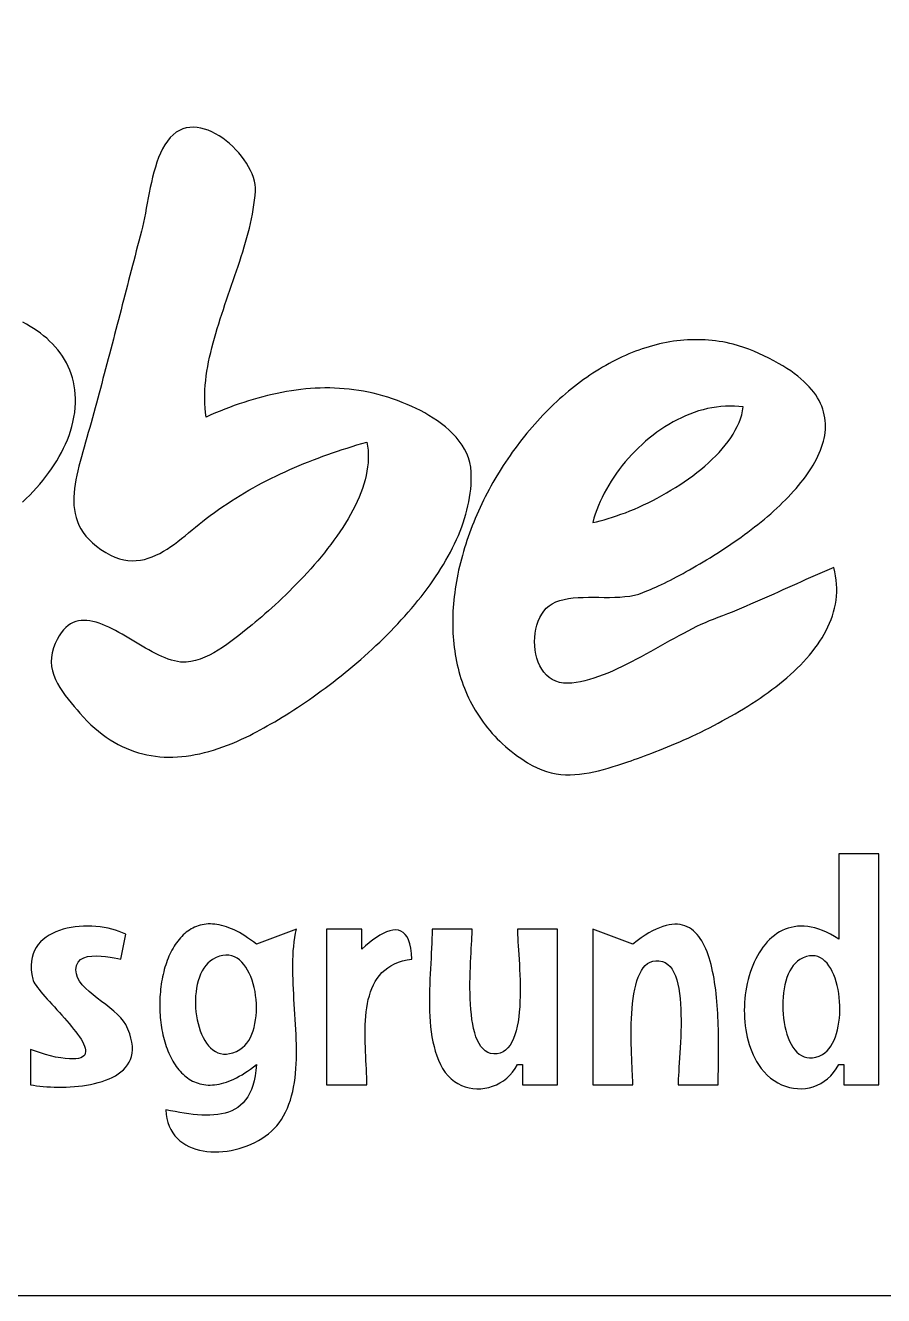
# Model space of a CAD drawing. Extents: x 0 to 822, y 0 to 506.
# Drawn here: x 460 to 630.9, y 0 to 253 of the extents above; entities that cross this region are included whole.
import ezdxf

# ---------------------------------------------------------------- set-up
doc = ezdxf.new("R2010")
doc.units = 0
doc.layers.add('C7', color=7, linetype='CONTINUOUS')

msp = doc.modelspace()

# ---------------------------------------------------------------- linework, layer by layer
at = {"layer": 'C7'}
for points in [[(0, 506), (0, 0), (822, 0), (822, 506), (0, 506)], [(505.807, 220), (505.8107, 220.6481), (505.7432, 221.3175), (505.6078, 222.0039), (505.4084, 222.703), (505.1483, 223.4105), (504.8312, 224.122), (504.4606, 224.8333), (504.0403, 225.5401), (503.5736, 226.238), (503.0642, 226.9228), (502.5158, 227.5901), (501.9317, 228.2357), (501.3158, 228.8552), (500.6714, 229.4443), (500.0022, 229.9988), (499.3119, 230.5143), (498.6038, 230.9865), (497.8817, 231.4111), (497.1492, 231.7839), (496.4097, 232.1004), (495.6669, 232.3565), (494.9243, 232.5477), (494.1856, 232.6699), (493.4543, 232.7186), (492.734, 232.6896), (492.0282, 232.5786), (491.3406, 232.3813), (490.6747, 232.0933), (490.0342, 231.7104), (489.4225, 231.2283), (488.8433, 230.6427), (488.2963, 229.9599), (487.796, 229.2149), (487.339, 228.4135), (486.9222, 227.562), (486.5424, 226.6661), (486.1964, 225.732), (485.881, 224.7656), (485.593, 223.773), (485.3293, 222.7602), (485.0866, 221.7331), (484.8618, 220.6978), (484.6516, 219.6602), (484.4529, 218.6264), (484.2625, 217.6024), (484.0772, 216.5942), (483.8938, 215.6077), (483.7092, 214.6491), (483.5201, 213.7242), (483.3233, 212.8392), (483.1157, 212), (482.8588, 211.0219), (482.6025, 210.0436), (482.3466, 209.0653), (482.0912, 208.0869), (481.8362, 207.1084), (481.5815, 206.1298), (481.3272, 205.1512), (481.0731, 204.1725), (480.8192, 203.1938), (480.5655, 202.215), (480.3119, 201.2362), (480.0584, 200.2574), (479.8049, 199.2787), (479.5514, 198.2999), (479.2978, 197.3212), (479.0441, 196.3425), (478.7903, 195.3638), (478.5362, 194.3852), (478.2819, 193.4067), (478.0273, 192.4283), (477.7724, 191.4499), (477.5171, 190.4717), (477.2614, 189.4936), (477.0051, 188.5156), (476.7484, 187.5378), (476.4911, 186.5601), (476.2332, 185.5825), (475.9746, 184.6052), (475.7153, 183.628), (475.4552, 182.651), (475.1944, 181.6742), (474.9327, 180.6977), (474.6701, 179.7213), (474.4066, 178.7452), (474.1421, 177.7694), (473.8766, 176.7938), (473.6099, 175.8185), (473.3422, 174.8435), (473.0733, 173.8688), (472.8032, 172.8943), (472.5319, 171.9202), (472.2592, 170.9465), (471.9852, 169.973), (471.7098, 169), (471.4385, 168.0428), (471.1728, 167.0944), (470.9164, 166.1552), (470.673, 165.2256), (470.4462, 164.3059), (470.2396, 163.3967), (470.057, 162.4982), (469.9019, 161.6109), (469.7781, 160.7352), (469.6892, 159.8715), (469.6388, 159.0202), (469.6307, 158.1817), (469.6684, 157.3563), (469.7557, 156.5445), (469.8963, 155.7468), (470.0936, 154.9634), (470.3516, 154.1948), (470.6737, 153.4414), (471.0636, 152.7036), (471.5251, 151.9818), (472.0617, 151.2763), (472.6772, 150.5877), (473.3752, 149.9163), (474.1593, 149.2624), (475.0332, 148.6266), (476.0007, 148.0092), (476.9236, 147.5021), (477.8274, 147.0949), (478.713, 146.7827), (479.5812, 146.5608), (480.4329, 146.4243), (481.2689, 146.3684), (482.0901, 146.3884), (482.8973, 146.4792), (483.6913, 146.6363), (484.4731, 146.8547), (485.2434, 147.1296), (486.0031, 147.4562), (486.753, 147.8298), (487.494, 148.2454), (488.227, 148.6984), (488.9528, 149.1837), (489.6722, 149.6968), (490.386, 150.2326), (491.0952, 150.7865), (491.8006, 151.3536), (492.503, 151.9291), (493.2033, 152.5081), (493.9022, 153.0859), (494.6008, 153.6577), (495.2997, 154.2185), (496, 154.7638), (496.8222, 155.3831), (497.6513, 155.9897), (498.487, 156.5839), (499.3292, 157.1657), (500.1779, 157.7353), (501.0328, 158.2929), (501.8939, 158.8387), (502.761, 159.3728), (503.634, 159.8955), (504.5128, 160.4067), (505.3973, 160.9069), (506.2873, 161.396), (507.1827, 161.8743), (508.0834, 162.342), (508.9893, 162.7991), (509.9002, 163.246), (510.816, 163.6827), (511.7366, 164.1094), (512.6619, 164.5263), (513.5917, 164.9335), (514.526, 165.3313), (515.4645, 165.7198), (516.4072, 166.0992), (517.354, 166.4695), (518.3046, 166.8311), (519.2591, 167.184), (520.2173, 167.5285), (521.179, 167.8647), (522.1441, 168.1928), (523.1126, 168.5129), (524.0842, 168.8252), (525.0588, 169.1299), (526.0364, 169.4271), (527.0169, 169.7171), (528, 170)], [(492, 126.1766), (491.4415, 126.163), (490.8696, 126.1998), (490.2851, 126.2836), (489.689, 126.4111), (489.0819, 126.5791), (488.4649, 126.7843), (487.8387, 127.0235), (487.2041, 127.2933), (486.5621, 127.5906), (485.9134, 127.912), (485.259, 128.2543), (484.5996, 128.6142), (483.9361, 128.9885), (483.2694, 129.3738), (482.6003, 129.767), (481.9296, 130.1647), (481.2582, 130.5637), (480.587, 130.9607), (479.9167, 131.3525), (479.2483, 131.7357), (478.5825, 132.1072), (477.9203, 132.4636), (477.2624, 132.8017), (476.6098, 133.1182), (475.9632, 133.4099), (475.3235, 133.6735), (474.6916, 133.9057), (474.0683, 134.1032), (473.4544, 134.2628), (472.8508, 134.3813), (472.2584, 134.4553), (471.6779, 134.4816), (471.1103, 134.4569), (470.5564, 134.3779), (470.017, 134.2415), (469.4929, 134.0443), (468.9851, 133.783), (468.4943, 133.4544), (468.0215, 133.0552), (467.5674, 132.5822), (467.1329, 132.0321), (466.7189, 131.4016), (466.3261, 130.6875), (465.9556, 129.8865), (465.608, 128.9953), (465.3329, 128.0493), (465.185, 127.1204), (465.1542, 126.2088), (465.2306, 125.3146), (465.4042, 124.4379), (465.665, 123.5791), (466.0029, 122.7382), (466.4081, 121.9153), (466.8705, 121.1107), (467.3801, 120.3246), (467.9269, 119.557), (468.501, 118.8082), (469.0924, 118.0783), (469.6911, 117.3675), (470.287, 116.6759), (470.8703, 116.0038), (471.5901, 115.1988), (472.3189, 114.4359), (473.0564, 113.7146), (473.8025, 113.0344), (474.557, 112.3948), (475.3198, 111.7952), (476.0906, 111.2353), (476.8692, 110.7144), (477.6556, 110.2321), (478.4496, 109.788), (479.251, 109.3814), (480.0595, 109.012), (480.8751, 108.6792), (481.6976, 108.3826), (482.5268, 108.1215), (483.3625, 107.8956), (484.2046, 107.7043), (485.0529, 107.5472), (485.9073, 107.4238), (486.7675, 107.3335), (487.6334, 107.2758), (488.5048, 107.2503), (489.3815, 107.2565), (490.2635, 107.2939), (491.1505, 107.362), (492.0423, 107.4602), (492.9388, 107.5881), (493.8398, 107.7453), (494.7451, 107.9311), (495.6546, 108.1451), (496.5681, 108.3869), (497.4855, 108.6559), (498.4065, 108.9516), (499.331, 109.2735), (500.2588, 109.6211), (501.1898, 109.994), (502.1237, 110.3916), (503.0605, 110.8135), (504, 111.2592), (504.672, 111.5905), (505.355, 111.9365), (506.0486, 112.297), (506.752, 112.6718), (507.4649, 113.0605), (508.1867, 113.463), (508.9168, 113.8792), (509.6547, 114.3087), (510.3999, 114.7514), (511.1519, 115.207), (511.91, 115.6754), (512.6738, 116.1563), (513.4427, 116.6495), (514.2162, 117.1548), (514.9937, 117.672), (515.7748, 118.2008), (516.5588, 118.7411), (517.3453, 119.2926), (518.1338, 119.8552), (518.9235, 120.4285), (519.7142, 121.0125), (520.5051, 121.6068), (521.2958, 122.2113), (522.0858, 122.8257), (522.8744, 123.4499), (523.6612, 124.0835), (524.4456, 124.7265), (525.2271, 125.3786), (526.0052, 126.0396), (526.7793, 126.7092), (527.5489, 127.3872), (528.3134, 128.0735), (529.0723, 128.7678), (529.8252, 129.4699), (530.5713, 130.1796), (531.3103, 130.8967), (532.0415, 131.621), (532.7644, 132.3521), (533.4786, 133.0901), (534.1834, 133.8345), (534.8784, 134.5852), (535.5629, 135.342), (536.2365, 136.1047), (536.8986, 136.8731), (537.5487, 137.6469), (538.1862, 138.4259), (538.8107, 139.21), (539.4215, 139.9988), (540.0181, 140.7923), (540.6001, 141.5901), (541.1669, 142.392), (541.7178, 143.1979), (542.2525, 144.0076), (542.7703, 144.8207), (543.2708, 145.6372), (543.7533, 146.4567), (544.2174, 147.2791), (544.6625, 148.1042), (545.0882, 148.9317), (545.4937, 149.7614), (545.8787, 150.5932), (546.2425, 151.4267), (546.5847, 152.2618), (546.9047, 153.0983), (547.2019, 153.936), (547.4759, 154.7746), (547.7261, 155.6139), (547.9519, 156.4538), (548.1529, 157.2939), (548.3284, 158.1341), (548.478, 158.9742), (548.6012, 159.8139), (548.6973, 160.6531), (548.7658, 161.4915), (548.8063, 162.3289), (548.8182, 163.1652), (548.8009, 164), (548.713, 164.9821), (548.5306, 165.9322), (548.2597, 166.8501), (547.9066, 167.7358), (547.4776, 168.5891), (546.9789, 169.41), (546.4168, 170.1984), (545.7976, 170.9542), (545.1274, 171.6774), (544.4126, 172.3678), (543.6593, 173.0254), (542.8738, 173.6501), (542.0625, 174.2419), (541.2314, 174.8006), (540.387, 175.3262), (539.5354, 175.8185), (538.6828, 176.2776), (537.8356, 176.7033), (537, 177.0956), (536.0347, 177.5194), (535.0695, 177.9153), (534.1044, 178.2838), (533.1395, 178.6252), (532.1747, 178.9399), (531.2101, 179.2283), (530.2458, 179.4908), (529.2817, 179.7278), (528.318, 179.9396), (527.3546, 180.1268), (526.3916, 180.2896), (525.429, 180.4285), (524.4669, 180.5438), (523.5053, 180.6359), (522.5442, 180.7053), (521.5837, 180.7524), (520.6238, 180.7774), (519.6645, 180.7809), (518.7059, 180.7631), (517.7481, 180.7246), (516.791, 180.6656), (515.8347, 180.5867), (514.8792, 180.4881), (513.9246, 180.3703), (512.9708, 180.2336), (512.0181, 180.0785), (511.0663, 179.9054), (510.1155, 179.7145), (509.1657, 179.5065), (508.2171, 179.2815), (507.2695, 179.0401), (506.3232, 178.7825), (505.378, 178.5093), (504.434, 178.2208), (503.4914, 177.9173), (502.55, 177.5993), (501.6099, 177.2672), (500.6713, 176.9214), (499.734, 176.5622), (498.7983, 176.1901), (497.8639, 175.8054), (496.9312, 175.4086), (496, 175), (495.8833, 175.8887), (495.7997, 176.783), (495.7478, 177.6826), (495.7264, 178.5873), (495.7342, 179.4968), (495.77, 180.411), (495.8324, 181.3297), (495.9203, 182.2525), (496.0324, 183.1792), (496.1674, 184.1097), (496.3241, 185.0437), (496.5011, 185.981), (496.6973, 186.9214), (496.9113, 187.8646), (497.1419, 188.8103), (497.3879, 189.7585), (497.6479, 190.7088), (497.9208, 191.661), (498.2052, 192.6149), (498.4999, 193.5703), (498.8036, 194.527), (499.1151, 195.4846), (499.4332, 196.4431), (499.7564, 197.4021), (500.0837, 198.3615), (500.4136, 199.3209), (500.745, 200.2803), (501.0767, 201.2393), (501.4072, 202.1978), (501.7354, 203.1554), (502.0601, 204.1121), (502.3799, 205.0675), (502.6935, 206.0214), (502.9998, 206.9736), (503.2975, 207.924), (503.5853, 208.8721), (503.8619, 209.8179), (504.1261, 210.7611), (504.3766, 211.7014), (504.6121, 212.6387), (504.8315, 213.5727), (505.0333, 214.5032), (505.2165, 215.43), (505.3796, 216.3528), (505.5215, 217.2715), (505.6409, 218.1857), (505.7365, 219.0952), (505.8071, 220)], [(459.4441, 158.0361), (460.1627, 158.7359), (460.8648, 159.4457), (461.5495, 160.1655), (462.2155, 160.8954), (462.8619, 161.6355), (463.4876, 162.3857), (464.0914, 163.1463), (464.6724, 163.9172), (465.2294, 164.6985), (465.7615, 165.4903), (466.2674, 166.2927), (466.7462, 167.1056), (467.1967, 167.9293), (467.6179, 168.7637), (468.0088, 169.609), (468.3682, 170.4651), (468.6951, 171.3322), (468.9883, 172.2103), (469.247, 173.0996), (469.4699, 174), (469.6671, 174.9738), (469.815, 175.9274), (469.9149, 176.8605), (469.9678, 177.7732), (469.9749, 178.6655), (469.9375, 179.5373), (469.8566, 180.3886), (469.7335, 181.2193), (469.5694, 182.0295), (469.3654, 182.819), (469.1227, 183.5879), (468.8424, 184.3361), (468.5259, 185.0636), (468.1741, 185.7703), (467.7884, 186.4563), (467.3698, 187.1214), (466.9196, 187.7657), (466.439, 188.3891), (465.9291, 188.9916), (465.391, 189.5731), (464.8261, 190.1336), (464.2354, 190.6732), (463.6201, 191.1916), (462.9814, 191.689), (462.3205, 192.1653), (461.6386, 192.6204), (460.9367, 193.0543), (460.2163, 193.4671), (459.4782, 193.8585)], [(621, 145), (620.0728, 144.611), (619.1478, 144.2176), (618.2248, 143.8201), (617.3035, 143.4191), (616.3838, 143.0151), (615.4653, 142.6085), (614.5479, 142.1998), (613.6313, 141.7894), (612.7152, 141.378), (611.7995, 140.966), (610.8838, 140.5537), (609.968, 140.1419), (609.0519, 139.7308), (608.1351, 139.321), (607.2174, 138.913), (606.2987, 138.5072), (605.3787, 138.1042), (604.4571, 137.7045), (603.5337, 137.3084), (602.6083, 136.9165), (601.6806, 136.5294), (600.7504, 136.1473), (599.8175, 135.7709), (598.8816, 135.4007), (597.9425, 135.037), (597, 134.6805), (596.2009, 134.3679), (595.3835, 134.0222), (594.5489, 133.6461), (593.6984, 133.2424), (592.8329, 132.8138), (591.9537, 132.3631), (591.0619, 131.893), (590.1586, 131.4064), (589.245, 130.906), (588.3222, 130.3946), (587.3914, 129.8749), (586.4537, 129.3497), (585.5102, 128.8218), (584.5621, 128.2939), (583.6104, 127.7688), (582.6565, 127.2494), (581.7013, 126.7382), (580.7461, 126.2382), (579.792, 125.7521), (578.84, 125.2826), (577.8914, 124.8325), (576.9474, 124.4046), (576.0089, 124.0017), (575.0772, 123.6265), (574.1535, 123.2818), (573.2388, 122.9704), (572.3343, 122.6949), (571.4411, 122.4583), (570.5604, 122.2633), (569.6933, 122.1125), (568.841, 122.0089), (568.0046, 121.9552), (567.1523, 121.9825), (566.3595, 122.1188), (565.626, 122.3562), (564.9518, 122.687), (564.3367, 123.1033), (563.7806, 123.5973), (563.2835, 124.1613), (562.8452, 124.7874), (562.4657, 125.4678), (562.1448, 126.1948), (561.8825, 126.9606), (561.6786, 127.7572), (561.5331, 128.5771), (561.4459, 129.4123), (561.4168, 130.255), (561.4457, 131.0975), (561.5327, 131.9319), (561.6775, 132.7505), (561.8801, 133.5454), (562.1403, 134.3089), (562.4581, 135.0332), (562.8334, 135.7104), (563.2661, 136.3328), (563.756, 136.8925), (564.3032, 137.3819), (564.9507, 137.817), (565.67, 138.1719), (566.454, 138.4546), (567.2958, 138.6732), (568.1885, 138.8356), (569.1253, 138.9499), (570.0992, 139.0243), (571.1034, 139.0667), (572.1309, 139.0853), (573.1748, 139.088), (574.2283, 139.0829), (575.2844, 139.078), (576.3362, 139.0815), (577.3769, 139.1014), (578.3995, 139.1457), (579.3971, 139.2224), (580.3629, 139.3397), (581.2899, 139.5056), (582.1712, 139.7281), (583, 140.0154), (583.48, 140.2117), (583.9768, 140.4207), (584.4895, 140.6423), (585.0177, 140.8762), (585.5604, 141.1223), (586.1171, 141.3802), (586.6871, 141.6498), (587.2697, 141.931), (587.8641, 142.2234), (588.4698, 142.5269), (589.086, 142.8412), (589.7121, 143.1662), (590.3473, 143.5017), (590.9909, 143.8474), (591.6424, 144.2031), (592.3009, 144.5686), (592.9658, 144.9438), (593.6365, 145.3283), (594.3121, 145.7221), (594.9922, 146.1248), (595.6758, 146.5363), (596.3625, 146.9564), (597.0514, 147.3848), (597.7419, 147.8214), (598.4334, 148.2659), (599.1251, 148.7182), (599.8163, 149.178), (600.5063, 149.645), (601.1945, 150.1192), (601.8802, 150.6003), (602.5627, 151.0881), (603.2413, 151.5824), (603.9153, 152.0829), (604.584, 152.5895), (605.2468, 153.1019), (605.9029, 153.62), (606.5517, 154.1435), (607.1925, 154.6722), (607.8246, 155.206), (608.4473, 155.7445), (609.0599, 156.2877), (609.6617, 156.8352), (610.2521, 157.3869), (610.8304, 157.9426), (611.3958, 158.5021), (611.9478, 159.0651), (612.4855, 159.6314), (613.0083, 160.2009), (613.5156, 160.7734), (614.0066, 161.3485), (614.4807, 161.9261), (614.9371, 162.5061), (615.3753, 163.0881), (615.7944, 163.672), (616.1938, 164.2576), (616.5729, 164.8447), (616.9309, 165.433), (617.2671, 166.0224), (617.5809, 166.6126), (617.8716, 167.2034), (618.1384, 167.7946), (618.3808, 168.3861), (618.5979, 168.9776), (618.7893, 169.5688), (618.954, 170.1597), (619.0915, 170.7499), (619.2011, 171.3393), (619.282, 171.9276), (619.3337, 172.5147), (619.3553, 173.1003), (619.3463, 173.6843), (619.3059, 174.2664), (619.2335, 174.8464), (619.1283, 175.4241), (618.9897, 175.9993), (618.8169, 176.5718), (618.6094, 177.1413), (618.3664, 177.7078), (618.0872, 178.2709), (617.7712, 178.8304), (617.4176, 179.3862), (617.0258, 179.9381), (616.5951, 180.4857), (616.1247, 181.029), (615.6141, 181.5676), (615.0625, 182.1015), (614.4692, 182.6304), (613.8336, 183.154), (613.1549, 183.6722), (612.4325, 184.1848), (611.6657, 184.6916), (610.8538, 185.1922), (609.9961, 185.6867), (609.0455, 186.2065), (608.0818, 186.7107), (607.1054, 187.1955), (606.1166, 187.6571), (605.1159, 188.0918), (604.1035, 188.4957), (603.0797, 188.8651), (602.0451, 189.1962), (601, 189.4853), (600.296, 189.655), (599.5918, 189.8071), (598.8874, 189.9415), (598.1829, 190.0585), (597.4783, 190.1582), (596.774, 190.2408), (596.0698, 190.3066), (595.366, 190.3556), (594.6627, 190.3881), (593.9599, 190.4042), (593.2578, 190.4041), (592.5565, 190.3879), (591.8561, 190.3559), (591.1567, 190.3082), (590.4584, 190.245), (589.7613, 190.1665), (589.0656, 190.0728), (588.3713, 189.9642), (587.6786, 189.8407), (586.9875, 189.7026), (586.2982, 189.55), (585.6108, 189.3832), (584.9254, 189.2022), (584.2421, 189.0073), (583.561, 188.7987), (582.8823, 188.5764), (582.2059, 188.3408), (581.5322, 188.0919), (580.861, 187.8299), (580.1927, 187.5551), (579.5272, 187.2675), (578.8647, 186.9674), (578.2053, 186.655), (577.5491, 186.3303), (576.8962, 185.9937), (576.2467, 185.6451), (575.6007, 185.285), (574.9585, 184.9133), (574.3199, 184.5303), (573.6852, 184.1362), (573.0545, 183.7311), (572.4279, 183.3152), (571.8055, 182.8887), (571.1874, 182.4517), (570.5737, 182.0045), (569.9645, 181.5472), (569.3599, 181.0799), (568.7601, 180.6029), (568.1651, 180.1164), (567.5751, 179.6204), (566.9902, 179.1152), (566.4105, 178.601), (565.836, 178.0779), (565.267, 177.5461), (564.7034, 177.0058), (564.1455, 176.4571), (563.5933, 175.9002), (563.047, 175.3354), (562.5066, 174.7627), (561.9723, 174.1824), (561.4441, 173.5945), (560.9222, 172.9994), (560.4067, 172.3972), (559.8977, 171.788), (559.3954, 171.172), (558.8997, 170.5494), (558.4109, 169.9204), (557.929, 169.2851), (557.4542, 168.6438), (556.9865, 167.9965), (556.5261, 167.3436), (556.0731, 166.685), (555.6275, 166.0211), (555.1896, 165.3519), (554.7594, 164.6778), (554.337, 163.9987), (553.9225, 163.315), (553.516, 162.6268), (553.1178, 161.9342), (552.7277, 161.2375), (552.3461, 160.5368), (551.9729, 159.8323), (551.6083, 159.1241), (551.2524, 158.4125), (550.9053, 157.6976), (550.5672, 156.9796), (550.238, 156.2586), (549.918, 155.5349), (549.6073, 154.8086), (549.3059, 154.0799), (549.0139, 153.3489), (548.7316, 152.6158), (548.4589, 151.8809), (548.1961, 151.1443), (547.9431, 150.4061), (547.7002, 149.6665), (547.4674, 148.9258), (547.2448, 148.184), (547.0326, 147.4414), (546.8308, 146.6981), (546.6396, 145.9543), (546.4591, 145.2102), (546.2893, 144.4659), (546.1305, 143.7217), (545.9827, 142.9777), (545.8459, 142.2341), (545.7204, 141.491), (545.6063, 140.7486), (545.5036, 140.0071), (545.4124, 139.2667), (545.3329, 138.5276), (545.2652, 137.7899), (545.2094, 137.0538), (545.1655, 136.3194), (545.1338, 135.587), (545.1143, 134.8568), (545.1071, 134.1288), (545.1124, 133.4033), (545.1302, 132.6804), (545.1606, 131.9604), (545.2038, 131.2434), (545.2599, 130.5295), (545.329, 129.819), (545.4111, 129.112), (545.5065, 128.4086), (545.6152, 127.7092), (545.7373, 127.0138), (545.873, 126.3226), (546.0222, 125.6358), (546.1853, 124.9536), (546.3622, 124.2761), (546.5531, 123.6035), (546.758, 122.9361), (546.9772, 122.2738), (547.2106, 121.6171), (547.4585, 120.9659), (547.7209, 120.3205), (547.9979, 119.6811), (548.2897, 119.0478), (548.5963, 118.4209), (548.9179, 117.8004), (549.2546, 117.1866), (549.6064, 116.5796), (549.9735, 115.9796), (550.3561, 115.3868), (550.7541, 114.8014), (551.1678, 114.2235), (551.5972, 113.6533), (552.0424, 113.091), (552.5036, 112.5368), (552.9809, 111.9908), (553.4743, 111.4532), (553.984, 110.9242), (554.5101, 110.4039), (555.0527, 109.8925), (555.6119, 109.3903), (556.1879, 108.8974), (556.7806, 108.4138), (557.3903, 107.94), (558.0171, 107.4759), (558.661, 107.0218), (559.3222, 106.5779), (560.0008, 106.1443)], [(573, 154), (573.7364, 154.1529), (574.499, 154.3328), (575.2857, 154.539), (576.0944, 154.7709), (576.9232, 155.0279), (577.7699, 155.3096), (578.6326, 155.6153), (579.5092, 155.9444), (580.3976, 156.2964), (581.2958, 156.6707), (582.2018, 157.0667), (583.1135, 157.4839), (584.0289, 157.9217), (584.946, 158.3795), (585.8626, 158.8567), (586.7769, 159.3528), (587.6866, 159.8672), (588.5898, 160.3993), (589.4844, 160.9486), (590.3684, 161.5145), (591.2398, 162.0963), (592.0965, 162.6936), (592.9364, 163.3058), (593.7576, 163.9323), (594.5579, 164.5724), (595.3354, 165.2257), (596.088, 165.8916), (596.8136, 166.5695), (597.5103, 167.2589), (598.1759, 167.9591), (598.8085, 168.6695), (599.4059, 169.3897), (599.9662, 170.119), (600.4873, 170.8569), (600.9671, 171.6028), (601.4037, 172.3562), (601.795, 173.1163), (602.1389, 173.8828), (602.4333, 174.6549), (602.6764, 175.4322), (602.8659, 176.2141), (603, 177), (602.1049, 177.1047), (601.2088, 177.1657), (600.3124, 177.184), (599.4166, 177.1605), (598.5222, 177.0964), (597.6298, 176.9927), (596.7403, 176.8503), (595.8545, 176.6705), (594.9732, 176.4541), (594.0971, 176.2023), (593.227, 175.9161), (592.3637, 175.5966), (591.5079, 175.2447), (590.6605, 174.8615), (589.8223, 174.4482), (588.994, 174.0056), (588.1764, 173.5349), (587.3703, 173.0371), (586.5764, 172.5132), (585.7956, 171.9643), (585.0286, 171.3915), (584.2762, 170.7957), (583.5392, 170.178), (582.8183, 169.5395), (582.1144, 168.8812), (581.4283, 168.2042), (580.7606, 167.5094), (580.1123, 166.798), (579.484, 166.071), (578.8766, 165.3293), (578.2908, 164.5742), (577.7274, 163.8065), (577.1873, 163.0274), (576.6711, 162.2379), (576.1796, 161.439), (575.7138, 160.6318), (575.2742, 159.8173), (574.8617, 158.9966), (574.4772, 158.1707), (574.1213, 157.3407), (573.7948, 156.5076), (573.4986, 155.6724), (573.2334, 154.8361), (573, 154)], [(528, 170), (528.1465, 169.1951), (528.2436, 168.3815), (528.2928, 167.5597), (528.2955, 166.7305), (528.2532, 165.8944), (528.1673, 165.0522), (528.0394, 164.2046), (527.8709, 163.3522), (527.6631, 162.4957), (527.4177, 161.6358), (527.136, 160.7732), (526.8196, 159.9086), (526.4698, 159.0425), (526.0881, 158.1758), (525.676, 157.309), (525.235, 156.443), (524.7665, 155.5782), (524.2719, 154.7155), (523.7528, 153.8554), (523.2106, 152.9987), (522.6467, 152.1461), (522.0626, 151.2982), (521.4598, 150.4557), (520.8398, 149.6193), (520.2039, 148.7896), (519.5537, 147.9674), (518.8906, 147.1533), (518.216, 146.348), (517.5315, 145.5522), (516.8385, 144.7665), (516.1384, 143.9917), (515.4328, 143.2283), (514.723, 142.4772), (514.0105, 141.7389), (513.2969, 141.0141), (512.5834, 140.3036), (511.8717, 139.6079), (511.1632, 138.9278), (510.4593, 138.264), (509.7615, 137.6171), (509.0712, 136.9879), (508.3899, 136.3769), (507.7192, 135.7848), (507.0603, 135.2124), (506.4148, 134.6604), (505.7842, 134.1293), (505.1699, 133.6199), (504.5734, 133.1329), (503.9961, 132.6689), (503.2589, 132.0794), (502.5007, 131.4752), (501.7221, 130.8648), (500.9237, 130.2566), (500.1062, 129.6592), (499.2703, 129.0812), (498.4167, 128.531), (497.5459, 128.0172), (496.6587, 127.5484), (495.7558, 127.133), (494.8378, 126.7796), (493.9054, 126.4967), (492.9592, 126.2929), (492, 126.1767)], [(560.0007, 106.1442), (560.9602, 105.5863), (561.9145, 105.1099), (562.8642, 104.7111), (563.8101, 104.3859), (564.7529, 104.1304), (565.6934, 103.9407), (566.6321, 103.813), (567.5699, 103.7432), (568.5074, 103.7274), (569.4455, 103.7619), (570.3847, 103.8426), (571.3258, 103.9656), (572.2695, 104.1271), (573.2166, 104.3231), (574.1678, 104.5497), (575.1237, 104.803), (576.0851, 105.0791), (577.0527, 105.3741), (578.0273, 105.6841), (579.0094, 106.0051), (580, 106.3333), (580.6293, 106.5446), (581.2791, 106.7675), (581.9484, 107.0019), (582.6363, 107.2477), (583.3418, 107.5049), (584.0639, 107.7734), (584.8016, 108.0531), (585.5541, 108.3439), (586.3204, 108.6457), (587.0994, 108.9586), (587.8903, 109.2824), (588.692, 109.6169), (589.5037, 109.9623), (590.3244, 110.3183), (591.153, 110.685), (591.9887, 111.0621), (592.8305, 111.4498), (593.6774, 111.8478), (594.5284, 112.2561), (595.3827, 112.6746), (596.2392, 113.1034), (597.0971, 113.5422), (597.9552, 113.991), (598.8127, 114.4497), (599.6687, 114.9183), (600.5221, 115.3967), (601.372, 115.8848), (602.2174, 116.3826), (603.0575, 116.8899), (603.8911, 117.4067), (604.7174, 117.9329), (605.5354, 118.4684), (606.3442, 119.0132), (607.1427, 119.5672), (607.9301, 120.1303), (608.7053, 120.7025), (609.4675, 121.2836), (610.2156, 121.8736), (610.9487, 122.4724), (611.6658, 123.0799), (612.366, 123.6962), (613.0483, 124.321), (613.7118, 124.9543), (614.3555, 125.5961), (614.9784, 126.2462), (615.5796, 126.9046), (616.1581, 127.5713), (616.713, 128.246), (617.2433, 128.9289), (617.748, 129.6197), (618.2262, 130.3185), (618.677, 131.0251), (619.0993, 131.7395), (619.4923, 132.4615), (619.8548, 133.1912), (620.1861, 133.9284), (620.4851, 134.6731), (620.7509, 135.4252), (620.9825, 136.1847), (621.179, 136.9513), (621.3394, 137.7251), (621.4627, 138.5061), (621.548, 139.294), (621.5943, 140.0889), (621.6007, 140.8907), (621.5661, 141.6992), (621.4898, 142.5145), (621.3706, 143.3364), (621.2076, 144.1649), (621, 145)], [(622, 88), (622, 71), (621.1716, 71.5203), (620.3592, 71.9785), (619.5628, 72.376), (618.7828, 72.7144), (618.0193, 72.9951), (617.2725, 73.2198), (616.5427, 73.3899), (615.8299, 73.507), (615.1344, 73.5726), (614.4565, 73.5882), (613.7962, 73.5553), (613.1539, 73.4756), (612.5296, 73.3504), (611.9237, 73.1813), (611.3362, 72.9699), (610.7675, 72.7176), (610.2177, 72.426), (609.6869, 72.0967), (609.1755, 71.7311), (608.6835, 71.3308), (608.2113, 70.8972), (607.7589, 70.432), (607.3267, 69.9367), (606.9147, 69.4127), (606.5233, 68.8616), (606.1525, 68.2849), (605.8026, 67.6842), (605.4738, 67.0609), (605.1664, 66.4167), (604.8803, 65.753), (604.616, 65.0713), (604.3736, 64.3732), (604.1533, 63.6602), (603.9552, 62.9338), (603.7796, 62.1956), (603.6268, 61.447), (603.4968, 60.6897), (603.3899, 59.925), (603.3062, 59.1547), (603.2461, 58.3801), (603.2096, 57.6028), (603.197, 56.8243), (603.2085, 56.0462), (603.2443, 55.27), (603.3045, 54.4971), (603.3894, 53.7292), (603.4992, 52.9678), (603.6341, 52.2143), (603.7943, 51.4704), (603.9799, 50.7374), (604.1912, 50.017), (604.4284, 49.3107), (604.6916, 48.6201), (604.9811, 47.9465), (605.2971, 47.2916), (605.6397, 46.6569), (606.0093, 46.0439)], [(606.0092, 46.0439), (606.5506, 45.266), (607.1396, 44.5544), (607.7713, 43.9096), (608.4409, 43.3323), (609.1437, 42.823), (609.8748, 42.3824), (610.6295, 42.0111), (611.4029, 41.7097), (612.1903, 41.4788), (612.987, 41.3191), (613.788, 41.2312), (614.5886, 41.2157), (615.3841, 41.2732), (616.1695, 41.4043), (616.9403, 41.6097), (617.6914, 41.8899), (618.4183, 42.2456), (619.116, 42.6775), (619.7798, 43.186), (620.4048, 43.772), (620.9864, 44.4358), (621.5197, 45.1783), (622, 46), (623, 46), (623, 42), (630, 42), (630, 88), (622, 88)], [(461, 49), (461, 42), (461.5807, 41.9003), (462.2005, 41.8098), (462.8558, 41.7295), (463.5431, 41.6604), (464.2587, 41.6035), (464.9992, 41.5597), (465.7609, 41.5302), (466.5402, 41.5157), (467.3337, 41.5175), (468.1376, 41.5363), (468.9485, 41.5733), (469.7628, 41.6293), (470.5768, 41.7055), (471.3871, 41.8028), (472.1901, 41.9221), (472.9821, 42.0646), (473.7597, 42.231), (474.5192, 42.4226), (475.257, 42.6402), (475.9697, 42.8848), (476.6536, 43.1574), (477.3051, 43.459), (477.9207, 43.7907), (478.4969, 44.1533), (479.03, 44.548), (479.5164, 44.9756), (479.9526, 45.4371), (480.3351, 45.9336), (480.6602, 46.4661), (480.9244, 47.0355), (481.1241, 47.6428), (481.2557, 48.289), (481.3157, 48.9751), (481.3005, 49.7021), (481.2065, 50.471), (481.0302, 51.2828), (480.7679, 52.1384), (480.4162, 53.0389), (479.9714, 53.9853), (479.5475, 54.6759), (479.0009, 55.3503), (478.3521, 56.0117), (477.622, 56.6632), (476.8313, 57.3081), (476.0006, 57.9497), (475.1507, 58.5912), (474.3023, 59.2358), (473.4762, 59.8867), (472.6929, 60.5471), (471.9734, 61.2204), (471.3382, 61.9097), (470.808, 62.6183), (470.4038, 63.3493), (470.146, 64.1061), (470.0555, 64.8919), (470.169, 65.7483), (470.4896, 66.4192), (470.9868, 66.9237), (471.6302, 67.2807), (472.3896, 67.5093), (473.2347, 67.6285), (474.1351, 67.6574), (475.0604, 67.615), (475.9803, 67.5204), (476.8646, 67.3925), (477.6829, 67.2504), (478.4047, 67.1132), (479, 67), (480, 72), (479.3604, 72.2853), (478.6831, 72.5446), (477.9721, 72.7771), (477.2316, 72.9819), (476.4657, 73.1582), (475.6786, 73.305), (474.8742, 73.4215), (474.0568, 73.5069), (473.2306, 73.5603), (472.3995, 73.5809), (471.5678, 73.5677), (470.7395, 73.5199), (469.9188, 73.4366), (469.1098, 73.3171), (468.3167, 73.1604), (467.5435, 72.9656), (466.7944, 72.7319), (466.0735, 72.4585), (465.385, 72.1445), (464.7329, 71.789), (464.1213, 71.3911), (463.5545, 70.9501), (463.0365, 70.4649), (462.5714, 69.9349), (462.1634, 69.3591), (461.8167, 68.7366), (461.5352, 68.0666), (461.3232, 67.3482), (461.1847, 66.5806), (461.1239, 65.7629), (461.145, 64.8943), (461.252, 63.9738), (461.4491, 63.0007)], [(506, 46), (505.9065, 44.8391), (505.7592, 43.7643), (505.5599, 42.7727), (505.3104, 41.8615), (505.0125, 41.0278), (504.668, 40.269), (504.2786, 39.5821), (503.8461, 38.9645), (503.3725, 38.4131), (502.8593, 37.9254), (502.3086, 37.4983), (501.7219, 37.1293), (501.1012, 36.8153), (500.4482, 36.5537), (499.7647, 36.3416), (499.0526, 36.1762), (498.3135, 36.0548), (497.5493, 35.9744), (496.7619, 35.9323), (495.9529, 35.9257), (495.1242, 35.9518), (494.2776, 36.0077), (493.4148, 36.0908), (492.5377, 36.198), (491.6481, 36.3267), (490.7477, 36.4741), (489.8383, 36.6373), (488.9218, 36.8135), (488, 37), (488.0654, 36.1036), (488.1989, 35.2624), (488.3972, 34.4755), (488.6572, 33.7421), (488.9754, 33.0614), (489.3488, 32.4326), (489.774, 31.855), (490.2479, 31.3277), (490.7671, 30.8501), (491.3285, 30.4212), (491.9288, 30.0404), (492.5647, 29.7068), (493.233, 29.4196), (493.9305, 29.1782), (494.6539, 28.9816), (495.4, 28.8291), (496.1656, 28.7199), (496.9473, 28.6532), (497.742, 28.6283), (498.5464, 28.6443), (499.3573, 28.7005), (500.1714, 28.7961), (500.9855, 28.9303), (501.7964, 29.1024), (502.6007, 29.3115), (503.3953, 29.5568), (504.1769, 29.8376), (504.9423, 30.1531), (505.6882, 30.5025), (506.4115, 30.885), (507.1087, 31.2998), (507.7768, 31.7462), (508.4125, 32.2234), (509.0124, 32.7305), (509.5735, 33.2668), (510.0923, 33.8316), (510.5658, 34.4239), (510.9907, 35.0432), (511.4277, 35.7811), (511.823, 36.5425), (512.1783, 37.3261), (512.4955, 38.1311), (512.7765, 38.9562), (513.0229, 39.8005), (513.2367, 40.6627), (513.4196, 41.5419), (513.5734, 42.437), (513.7, 43.3469), (513.8012, 44.2704), (513.8787, 45.2066), (513.9345, 46.1543), (513.9702, 47.1125), (513.9878, 48.0801), (513.989, 49.0561), (513.9756, 50.0392), (513.9495, 51.0285), (513.9125, 52.0229), (513.8663, 53.0213), (513.8129, 54.0225), (513.7539, 55.0257), (513.6913, 56.0296), (513.6267, 57.0331), (513.5622, 58.0353), (513.4994, 59.035), (513.4401, 60.0312), (513.3862, 61.0227), (513.3396, 62.0085), (513.3019, 62.9875), (513.275, 63.9587), (513.2608, 64.9209), (513.261, 65.873), (513.2775, 66.8141), (513.312, 67.743), (513.3664, 68.6586), (513.4425, 69.5599), (513.5421, 70.4457), (513.667, 71.3151), (513.819, 72.1668), (514, 73), (506, 70), (505.4141, 70.4561), (504.8374, 70.8824), (504.2696, 71.2793), (503.7109, 71.6473), (503.1612, 71.9869), (502.6206, 72.2985), (502.089, 72.5826), (501.5664, 72.8396), (501.0529, 73.0701), (500.5484, 73.2744), (500.053, 73.4531), (499.5666, 73.6066), (499.0892, 73.7354), (498.6209, 73.84), (498.1617, 73.9208), (497.7115, 73.9783), (497.2703, 74.0129), (496.8382, 74.0252), (496.4151, 74.0156), (496.0011, 73.9845), (495.5962, 73.9324), (495.2003, 73.8598), (494.8135, 73.7672), (494.4357, 73.655), (494.067, 73.5237), (493.7073, 73.3737), (493.3567, 73.2056), (493.0152, 73.0197), (492.6827, 72.8166), (492.3593, 72.5967), (492.045, 72.3606), (491.7397, 72.1085), (491.4435, 71.8411), (491.1563, 71.5588), (490.8783, 71.262), (490.6093, 70.9513), (490.3494, 70.627), (490.0985, 70.2897), (489.8568, 69.9399), (489.6241, 69.5779), (489.4004, 69.2042), (489.1859, 68.8194), (488.9805, 68.4239), (488.7841, 68.0181), (488.5968, 67.6026), (488.4186, 67.1777), (488.2495, 66.744), (488.0894, 66.3019), (487.9385, 65.8519), (487.7966, 65.3945), (487.6639, 64.9301), (487.5402, 64.4592), (487.4256, 63.9822), (487.3201, 63.4996), (487.2237, 63.0119), (487.1364, 62.5196), (487.0582, 62.0231), (486.9891, 61.5229), (486.9291, 61.0195), (486.8782, 60.5132), (486.8364, 60.0047), (486.8037, 59.4943), (486.7801, 58.9825), (486.7656, 58.4698), (486.7602, 57.9567), (486.7639, 57.4436), (486.7768, 56.931), (486.7987, 56.4193), (486.8297, 55.9091), (486.8699, 55.4007), (486.9192, 54.8947), (486.9776, 54.3915), (487.0451, 53.8916), (487.1217, 53.3955), (487.2074, 52.9035), (487.3023, 52.4163), (487.4063, 51.9342), (487.5194, 51.4577), (487.6416, 50.9874), (487.773, 50.5235), (487.9134, 50.0667), (488.0631, 49.6174), (488.2218, 49.176), (488.3896, 48.7431), (488.5666, 48.319), (488.7528, 47.9043), (488.948, 47.4994), (489.1524, 47.1048), (489.3659, 46.721), (489.5886, 46.3483), (489.8204, 45.9874), (490.0613, 45.6386), (490.3114, 45.3024), (490.5706, 44.9793), (490.8389, 44.6698), (491.1164, 44.3743), (491.4031, 44.0933), (491.6989, 43.8272), (492.0038, 43.5765), (492.3179, 43.3418), (492.6411, 43.1233), (492.9735, 42.9217), (493.315, 42.7374), (493.6657, 42.5709), (494.0256, 42.4225), (494.3945, 42.2929), (494.7727, 42.1824), (495.16, 42.0915), (495.5565, 42.0207), (495.9621, 41.9704), (496.3769, 41.9412), (496.8008, 41.9334), (497.2339, 41.9476), (497.6762, 41.9843), (498.1277, 42.0438), (498.5883, 42.1266), (499.058, 42.2333), (499.537, 42.3643), (500.0251, 42.52), (500.5224, 42.7009), (501.0289, 42.9076), (501.5445, 43.1403), (502.0693, 43.3997), (502.6033, 43.6862), (503.1464, 44.0002), (503.6988, 44.3423), (504.2603, 44.7128), (504.831, 45.1123), (505.4109, 45.5412), (506, 46)], [(581, 70), (573, 73), (573, 42), (581, 42), (580.9943, 42.4024), (580.9784, 42.8893), (580.9542, 43.4547), (580.9236, 44.0924), (580.8884, 44.7964), (580.8504, 45.5605), (580.8114, 46.3788), (580.7735, 47.245), (580.7383, 48.1532), (580.7078, 49.0972), (580.6838, 50.0709), (580.6681, 51.0683), (580.6626, 52.0833), (580.6691, 53.1098), (580.6896, 54.1416), (580.7258, 55.1728), (580.7796, 56.1972), (580.8528, 57.2087), (580.9474, 58.2013), (581.0651, 59.1688), (581.2078, 60.1052), (581.3773, 61.0044), (581.5756, 61.8603), (581.8044, 62.6669), (582.0656, 63.4179), (582.3611, 64.1074), (582.6927, 64.7293), (583.0622, 65.2774), (583.4715, 65.7457), (583.9225, 66.1281), (584.417, 66.4185), (584.9569, 66.6108), (585.544, 66.699), (586.1801, 66.6769), (586.8672, 66.5385), (587.4334, 66.3144), (587.9426, 65.9791), (588.3974, 65.54), (588.8005, 65.0044), (589.1546, 64.3798), (589.4624, 63.6737), (589.7266, 62.8934), (589.95, 62.0465), (590.1352, 61.1402), (590.285, 60.1821), (590.4021, 59.1795), (590.4891, 58.1399), (590.5488, 57.0708), (590.584, 55.9794), (590.5972, 54.8734), (590.5912, 53.76), (590.5688, 52.6468), (590.5325, 51.5411), (590.4852, 50.4504), (590.4296, 49.382), (590.3683, 48.3435), (590.3041, 47.3422), (590.2397, 46.3856), (590.1777, 45.4811), (590.1209, 44.6361), (590.0721, 43.8581), (590.0338, 43.1544), (590.0089, 42.5326), (590, 42), (598, 42), (598.0013, 42.4799), (598.0049, 42.9885), (598.0104, 43.5242), (598.0172, 44.0857), (598.025, 44.6717), (598.0333, 45.2805), (598.0415, 45.911), (598.0493, 46.5616), (598.0562, 47.231), (598.0617, 47.9177), (598.0653, 48.6204), (598.0665, 49.3376), (598.0651, 50.0679), (598.0603, 50.81), (598.0519, 51.5623), (598.0392, 52.3236), (598.022, 53.0923), (597.9996, 53.8672), (597.9717, 54.6467), (597.9377, 55.4296), (597.8972, 56.2143), (597.8498, 56.9994), (597.795, 57.7836), (597.7323, 58.5655), (597.6612, 59.3436), (597.5814, 60.1165), (597.4922, 60.8829), (597.3933, 61.6413), (597.2843, 62.3903), (597.1645, 63.1286), (597.0336, 63.8546), (596.8912, 64.567), (596.7367, 65.2644), (596.5696, 65.9454), (596.3896, 66.6086), (596.1961, 67.2525), (595.9887, 67.8759), (595.767, 68.4771), (595.5304, 69.0549), (595.2785, 69.6079), (595.0109, 70.1345), (594.727, 70.6335), (594.4264, 71.1035), (594.1087, 71.5429), (593.7733, 71.9505), (593.4199, 72.3247), (593.0479, 72.6643), (592.6569, 72.9677), (592.2465, 73.2336), (591.8161, 73.4606), (591.3653, 73.6472), (590.8936, 73.7921), (590.4007, 73.8939), (589.8859, 73.9511), (589.3489, 73.9623), (588.7891, 73.9262), (588.2062, 73.8412), (587.5996, 73.7062), (586.9689, 73.5195), (586.3137, 73.2798), (585.6334, 72.9857), (584.9276, 72.6358), (584.1959, 72.2287), (583.4377, 71.763), (582.6526, 71.2372), (581.8402, 70.65), (581, 70)], [(527, 69), (527, 73), (520, 73), (520, 42), (528, 42), (527.9934, 42.7544), (527.9752, 43.5335), (527.9477, 44.3348), (527.9132, 45.1558), (527.8741, 45.9939), (527.8327, 46.8469), (527.7912, 47.7121), (527.752, 48.587), (527.7174, 49.4693), (527.6898, 50.3564), (527.6714, 51.2459), (527.6646, 52.1352), (527.6717, 53.0219), (527.695, 53.9036), (527.7368, 54.7776), (527.7994, 55.6417), (527.8852, 56.4932), (527.9965, 57.3298), (528.1356, 58.1489), (528.3048, 58.948), (528.5065, 59.7247), (528.7429, 60.4765), (529.0164, 61.2009), (529.3292, 61.8955), (529.6838, 62.5578), (530.0824, 63.1852), (530.5274, 63.7753), (531.021, 64.3257), (531.5656, 64.8339), (532.1635, 65.2973), (532.817, 65.7135), (533.5284, 66.08), (534.3001, 66.3944), (535.1344, 66.6542), (536.0336, 66.8569), (537, 67), (536.9258, 68.1699), (536.7874, 69.195), (536.5878, 70.0806), (536.3304, 70.832), (536.0184, 71.4547), (535.655, 71.954), (535.2436, 72.3353), (534.7873, 72.604), (534.2895, 72.7654), (533.7533, 72.8249), (533.1821, 72.7879), (532.5791, 72.6598), (531.9475, 72.446), (531.2906, 72.1518), (530.6116, 71.7826), (529.9139, 71.3438), (529.2006, 70.8407), (528.475, 70.2788), (527.7404, 69.6634), (527, 69)], [(541, 73), (540.9922, 72.082), (540.9706, 71.1405), (540.9374, 70.1774), (540.8949, 69.195), (540.8454, 68.1952), (540.7912, 67.1801), (540.7346, 66.1519), (540.678, 65.1127), (540.6236, 64.0644), (540.5737, 63.0093), (540.5306, 61.9494), (540.4967, 60.8868), (540.4743, 59.8236), (540.4656, 58.7618), (540.473, 57.7037), (540.4987, 56.6511), (540.5451, 55.6063), (540.6144, 54.5714), (540.7091, 53.5483), (540.8313, 52.5393), (540.9834, 51.5464), (541.1677, 50.5716), (541.3865, 49.6171), (541.6421, 48.685), (541.9367, 47.7774), (542.2728, 46.8963), (542.6527, 46.0439), (543.1072, 45.2037), (543.6201, 44.4458), (544.1856, 43.7691), (544.7982, 43.173), (545.4523, 42.6565), (546.1425, 42.2187), (546.8631, 41.8589), (547.6086, 41.5761), (548.3735, 41.3696), (549.1521, 41.2383), (549.939, 41.1816), (550.7285, 41.1985), (551.5151, 41.2882), (552.2933, 41.4498), (553.0574, 41.6825), (553.802, 41.9854), (554.5215, 42.3577), (555.2104, 42.7984), (555.863, 43.3069), (556.4738, 43.8821), (557.0373, 44.5232), (557.5478, 45.2295), (558, 46), (559, 46), (559, 42), (566, 42), (566, 73), (558, 73), (558.0081, 72.4884), (558.031, 71.8944), (558.0661, 71.2245), (558.111, 70.4851), (558.1631, 69.683), (558.2199, 68.8245), (558.2791, 67.9162), (558.3381, 66.9647), (558.3944, 65.9765), (558.4456, 64.9581), (558.4891, 63.9161), (558.5225, 62.857), (558.5433, 61.7873), (558.5491, 60.7135), (558.5373, 59.6423), (558.5054, 58.5801), (558.451, 57.5335), (558.3717, 56.509), (558.2648, 55.5131), (558.128, 54.5525), (557.9587, 53.6335), (557.7545, 52.7628), (557.5128, 51.9468), (557.2313, 51.1922), (556.9074, 50.5055), (556.5386, 49.8931), (556.1226, 49.3616), (555.6566, 48.9177), (555.1384, 48.5677), (554.5654, 48.3182), (553.9352, 48.1759)], [(553.9351, 48.1759), (553.2733, 48.1459), (552.6659, 48.2327), (552.1105, 48.4297), (551.605, 48.7305), (551.1474, 49.1283), (550.7353, 49.6166), (550.3668, 50.1889), (550.0396, 50.8386), (549.7515, 51.559), (549.5005, 52.3437), (549.2844, 53.1861), (549.101, 54.0795), (548.9482, 55.0174), (548.8238, 55.9933), (548.7257, 57.0005), (548.6517, 58.0325), (548.5997, 59.0828), (548.5675, 60.1446), (548.5529, 61.2116), (548.5539, 62.277), (548.5683, 63.3344), (548.5938, 64.3771), (548.6285, 65.3986), (548.67, 66.3922), (548.7163, 67.3516), (548.7652, 68.2699), (548.8146, 69.1408), (548.8623, 69.9575), (548.9061, 70.7136), (548.9439, 71.4025), (548.9736, 72.0176), (548.993, 72.5522), (549, 73), (541, 73)], [(497.2778, 66.9568), (496.7831, 66.6167), (496.3288, 66.2124), (495.9143, 65.7487), (495.5392, 65.2303), (495.2032, 64.6621), (494.9058, 64.0489), (494.6468, 63.3955), (494.4255, 62.7068), (494.2418, 61.9875), (494.0952, 61.2426), (493.9852, 60.4767), (493.9116, 59.6948), (493.8738, 58.9016), (493.8716, 58.102), (493.9045, 57.3009), (493.9721, 56.5029), (494.0741, 55.713), (494.21, 54.936), (494.3795, 54.1766), (494.5822, 53.4398), (494.8176, 52.7304), (495.0854, 52.053), (495.3852, 51.4127), (495.7166, 50.8142), (496.0792, 50.2623), (496.4726, 49.7619), (496.8964, 49.3177), (497.3502, 48.9347), (497.8337, 48.6175), (498.3464, 48.3711), (498.888, 48.2003), (499.4581, 48.1099), (500.0562, 48.1047), (500.6819, 48.1895), (501.335, 48.3691), (502.0149, 48.6485), (502.7214, 49.0324), (503.2238, 49.3859), (503.683, 49.8056), (504.0995, 50.2863), (504.4738, 50.8228), (504.8064, 51.4101), (505.098, 52.043), (505.3489, 52.7166), (505.5597, 53.4255), (505.7309, 54.1649), (505.863, 54.9295), (505.9566, 55.7142), (506.0121, 56.514), (506.0301, 57.3238), (506.0111, 58.1383), (505.9556, 58.9527), (505.8642, 59.7616), (505.7373, 60.5601), (505.5755, 61.3431), (505.3792, 62.1053), (505.149, 62.8418), (504.8855, 63.5474), (504.5891, 64.2171), (504.2603, 64.8456), (503.8997, 65.428), (503.5078, 65.9591), (503.0851, 66.4338), (502.6321, 66.847), (502.1493, 67.1936), (501.6373, 67.4685), (501.0965, 67.6666), (500.5276, 67.7828), (499.9309, 67.812), (499.3071, 67.7491), (498.6566, 67.5889), (497.9799, 67.3265), (497.2777, 66.9567)], [(614.2778, 66.9529), (613.8001, 66.6274), (613.3592, 66.2298), (612.9547, 65.7653), (612.5864, 65.2393), (612.2542, 64.6572), (611.9579, 64.0244), (611.6972, 63.3461), (611.472, 62.6278), (611.282, 61.8749), (611.1271, 61.0926), (611.0071, 60.2865), (610.9218, 59.4617), (610.871, 58.6238), (610.8545, 57.778), (610.872, 56.9297), (610.9235, 56.0844), (611.0087, 55.2473), (611.1274, 54.4238), (611.2794, 53.6193), (611.4645, 52.8392), (611.6826, 52.0888), (611.9334, 51.3734), (612.2167, 50.6986), (612.5324, 50.0695), (612.8802, 49.4916), (613.26, 48.9702), (613.6715, 48.5108), (614.1146, 48.1186), (614.5891, 47.7991), (615.0947, 47.5576), (615.6314, 47.3994), (616.1987, 47.33), (616.7967, 47.3547), (617.4251, 47.4788), (618.0837, 47.7078), (618.7723, 48.047), (619.2435, 48.3587), (619.6793, 48.7399), (620.0797, 49.1854), (620.4449, 49.6905), (620.7754, 50.2499), (621.0711, 50.8587), (621.3324, 51.512), (621.5595, 52.2046), (621.7527, 52.9317), (621.912, 53.6882), (622.0379, 54.469), (622.1304, 55.2693), (622.1899, 56.084), (622.2165, 56.9081), (622.2104, 57.7366), (622.172, 58.5645), (622.1014, 59.3868), (621.9988, 60.1985), (621.8645, 60.9945), (621.6987, 61.77), (621.5016, 62.5198), (621.2734, 63.2391), (621.0145, 63.9227), (620.7249, 64.5657), (620.4049, 65.1631), (620.0548, 65.7098), (619.6748, 66.201), (619.265, 66.6315), (618.8258, 66.9964), (618.3573, 67.2907), (617.8598, 67.5093), (617.3334, 67.6473), (616.7785, 67.6997), (616.1953, 67.6614), (615.5839, 67.5275), (614.9446, 67.293), (614.2777, 66.9529)], [(461.449, 63.0007), (461.5378, 62.7362), (461.6819, 62.437), (461.8771, 62.1053), (462.1195, 61.7433), (462.4051, 61.3532), (462.73, 60.9371), (463.0901, 60.4975), (463.4816, 60.0363), (463.9003, 59.5558), (464.3425, 59.0583), (464.804, 58.546), (465.2809, 58.021), (465.7692, 57.4856), (466.265, 56.9419), (466.7643, 56.3922), (467.2631, 55.8387), (467.7574, 55.2836), (468.2433, 54.7291), (468.7167, 54.1774), (469.1738, 53.6307), (469.6106, 53.0912), (470.023, 52.5612), (470.407, 52.0428), (470.7588, 51.5382), (471.0744, 51.0497), (471.3497, 50.5795), (471.5808, 50.1298), (471.7638, 49.7027), (471.8946, 49.3005), (471.9693, 48.9254), (471.9838, 48.5796), (471.9343, 48.2653), (471.8168, 47.9847), (471.6272, 47.7401), (471.3617, 47.5336), (471.0162, 47.3674), (470.5867, 47.2438), (470.0693, 47.1649), (469.4601, 47.133), (468.7549, 47.1503), (467.95, 47.2189), (467.0412, 47.3411), (466.0247, 47.5192)], [(466.0246, 47.5192), (465.0059, 47.7491), (463.9948, 48.0317), (462.9907, 48.3474), (461.9926, 48.6766), (461, 49)]]:
    msp.add_lwpolyline(points, dxfattribs=at)

doc.saveas('drawing.dxf')
